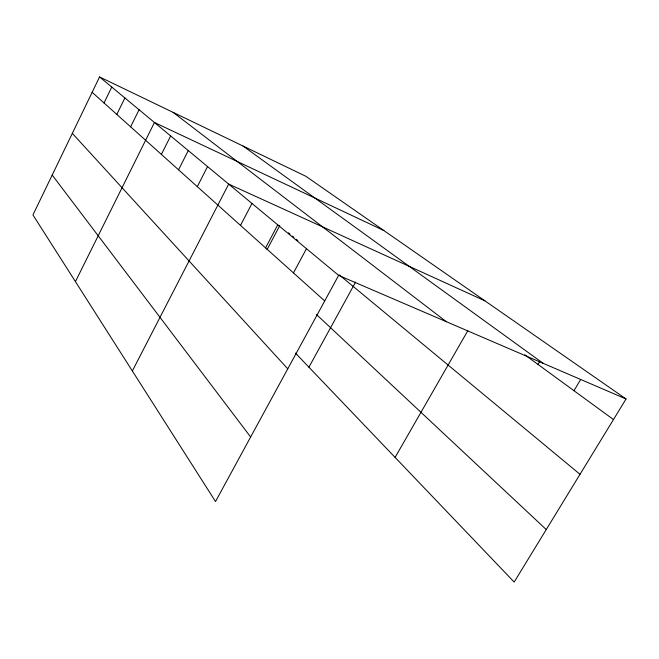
<?xml version="1.0" encoding="UTF-8"?>
<svg xmlns="http://www.w3.org/2000/svg" width="659" height="659" viewBox="0 0 659 659"><rect width="100%" height="100%" fill="white"/><g stroke="black" fill="none" stroke-linecap="round" stroke-linejoin="round"><path stroke-width="0.99" d="M99.567 76.938L32.95 214.933L215.518 501.532L338.635 275.371L99.567 76.938L305.842 176.282L626.05 398.983L514.168 582.062L295.438 353.076M104.031 102.961L111.758 87.054M116.824 114.435L124.889 97.952M130.647 126.833L139.074 109.732M75.431 281.615L154.445 122.483L383.851 230.535M161.389 154.42L170.648 135.935M178.556 169.816L188.276 150.573M197.305 186.637L207.544 166.562M132.352 370.976L228.681 184.1L484.95 300.85M240.51 225.394L251.969 203.433M265.577 247.883L277.752 224.834M267.052 249.654L279.762 225.609M293.477 272.917L306.468 248.665M308.931 367.203L355.629 282.019M395.095 457.404L467.824 330.686M537.983 364.411L539.499 361.832M573.956 390.688L580.645 379.551M338.635 275.371L626.05 398.983M243.031 146.034L543.205 363.356M524.819 354.806L613.48 419.552M173.119 112.359L446.308 321.683M288.436 232.8L290.018 234.102M292.382 236.062L293.963 237.372M296.328 239.332L297.868 240.609M339.163 274.811L580.019 474.307M92.153 92.301L324.714 300.941M316.435 314.5L546.262 529.548M72.325 133.365L287.761 368.826M52.201 175.055L250.651 437.008"/></g></svg>
